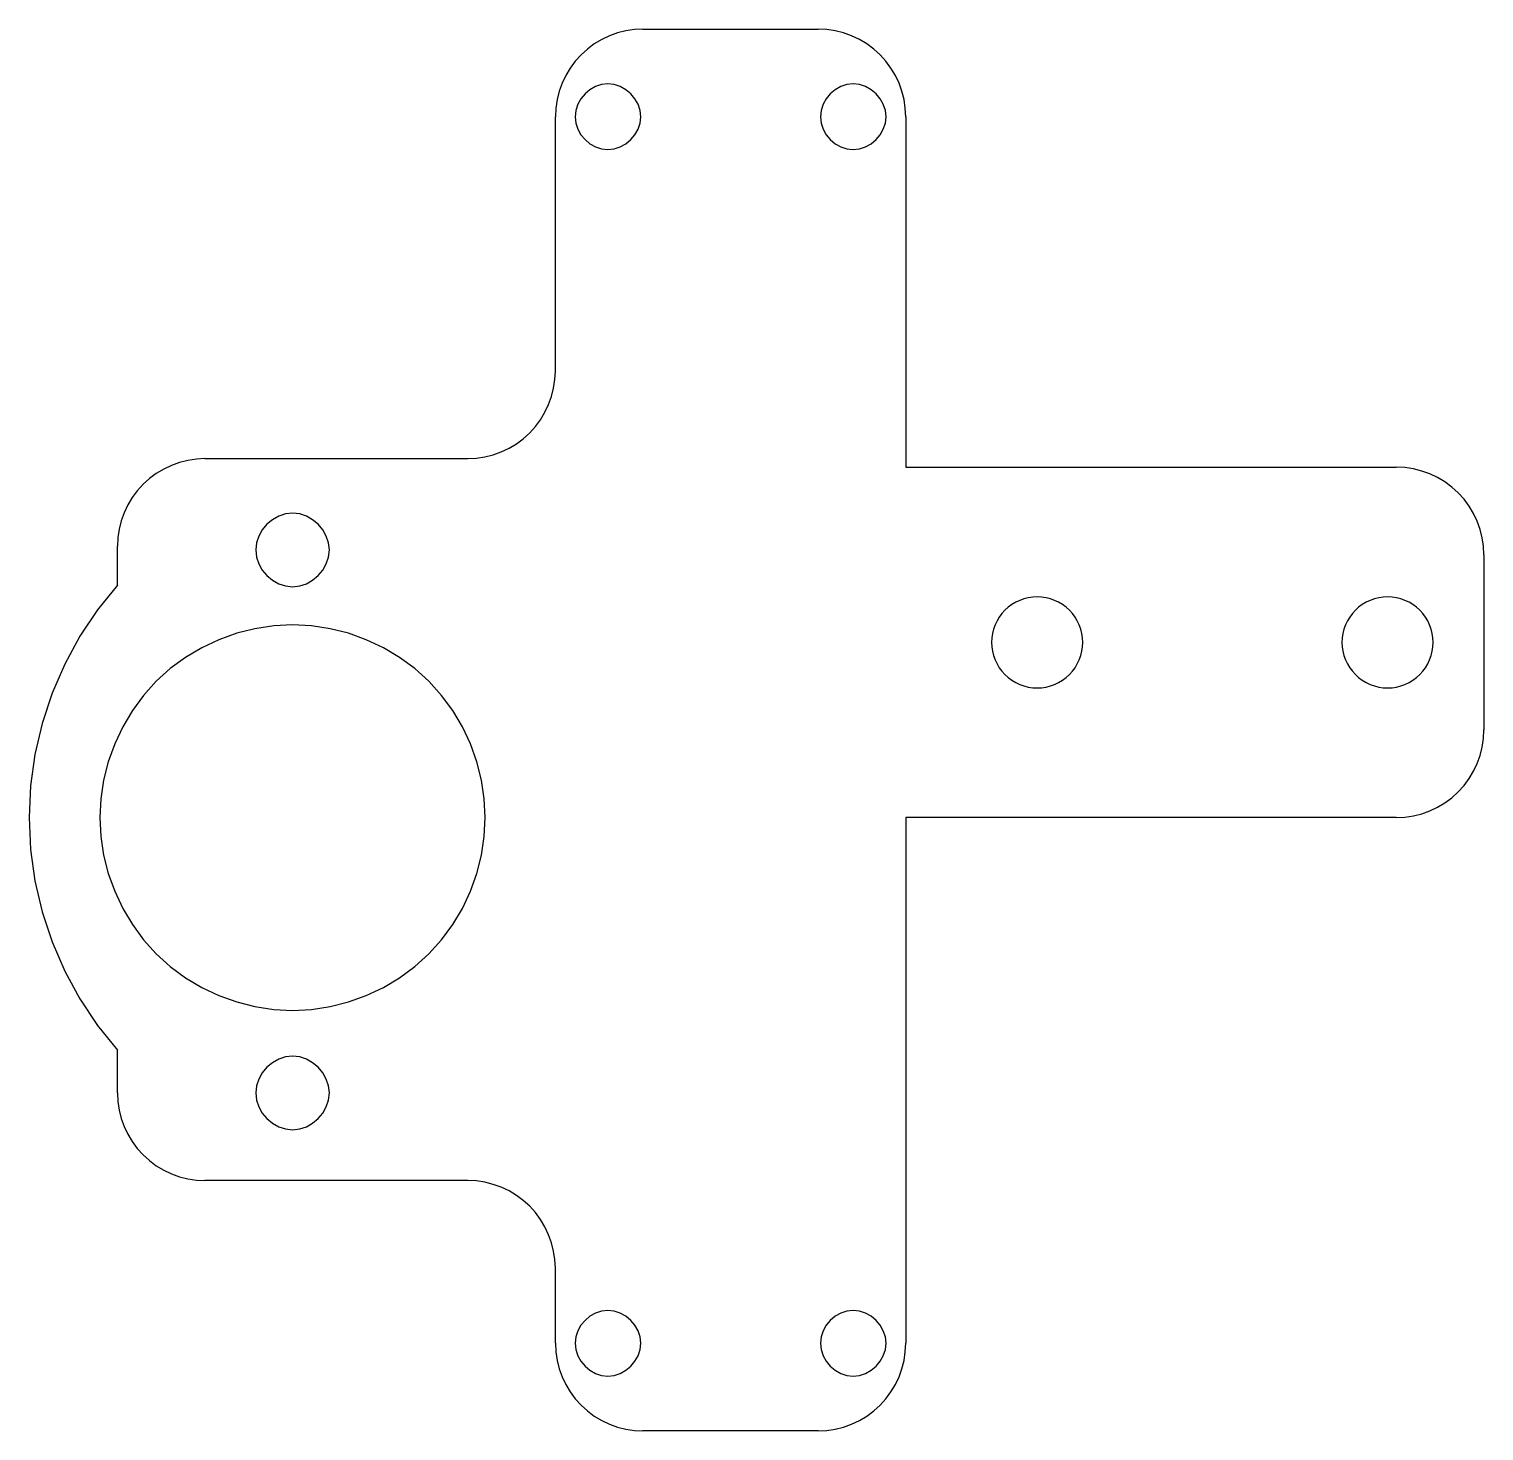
# Model space of a CAD drawing. Extents: x 81.8 to 164.8, y -145.5 to -65.5.
import ezdxf

# ---------------------------------------------------------------- set-up
doc = ezdxf.new("R2010")
doc.units = 0
doc.layers.add('VISIBLE', color=7, linetype='CONTINUOUS')

msp = doc.modelspace()

# ---------------------------------------------------------------- linework, layer by layer
at = {"layer": 'VISIBLE', "color": 7}
for points in [[(116.847569, -65.526593), (116.357789, -65.551569), (115.87307, -65.625266), (115.397715, -65.745919), (114.936027, -65.911738), (114.492312, -66.120947), (114.070872, -66.371761), (113.676009, -66.662399), (113.312033, -66.991072), (112.98336, -67.355048), (112.692722, -67.749911), (112.441908, -68.171351), (112.2327, -68.615066), (112.06688, -69.076753), (111.946227, -69.552109), (111.87253, -70.036828), (111.847554, -70.526608)], [(116.847569, -65.526593), (118.097568, -65.526593), (119.34757, -65.526593), (120.597569, -65.526593), (121.847568, -65.526593), (123.097569, -65.526593), (124.347568, -65.526593), (125.59757, -65.526593), (126.847569, -65.526593)], [(131.84757, -70.526594), (131.822622, -70.036814), (131.748925, -69.552095), (131.628272, -69.076739), (131.462453, -68.615052), (131.253244, -68.171337), (131.00243, -67.749897), (130.711792, -67.355034), (130.383119, -66.991058), (130.019143, -66.662385), (129.62428, -66.371747), (129.20284, -66.120933), (128.759125, -65.911724), (128.297438, -65.745905), (127.822082, -65.625252), (127.337363, -65.551555), (126.847583, -65.526579)], [(116.72257, -70.526594), (116.682272, -70.164158), (116.567658, -69.819449), (116.388168, -69.501899), (116.153226, -69.220938), (115.872263, -68.985996), (115.554712, -68.806503), (115.210006, -68.691893), (114.847568, -68.651594), (114.485132, -68.691893), (114.140426, -68.806503), (113.822875, -68.985996), (113.541912, -69.220938), (113.30697, -69.501899), (113.12748, -69.819449), (113.012866, -70.164158), (112.972568, -70.526594), (113.012866, -70.889029), (113.12748, -71.233738), (113.30697, -71.551289), (113.541912, -71.83225), (113.822875, -72.067191), (114.140426, -72.246685), (114.485132, -72.361295), (114.847568, -72.401594), (115.210006, -72.361295), (115.554712, -72.246685), (115.872263, -72.067191), (116.153226, -71.83225), (116.388168, -71.551289), (116.567658, -71.233738), (116.682272, -70.889029), (116.72257, -70.526594)], [(130.722568, -70.526594), (130.682436, -70.164015), (130.567932, -69.819145), (130.388493, -69.501425), (130.153554, -69.220297), (129.872554, -68.985203), (129.554932, -68.805589), (129.210125, -68.690896), (128.847568, -68.650567), (128.485011, -68.690896), (128.140203, -68.805589), (127.822582, -68.985203), (127.541582, -69.220297), (127.306643, -69.501425), (127.127203, -69.819145), (127.0127, -70.164015), (126.972568, -70.526594), (127.0127, -70.889173), (127.127203, -71.234043), (127.306643, -71.551763), (127.541582, -71.832891), (127.822582, -72.067984), (128.140203, -72.247599), (128.485011, -72.362291), (128.847568, -72.402621), (129.210125, -72.362291), (129.554932, -72.247599), (129.872554, -72.067984), (130.153554, -71.832891), (130.388493, -71.551763), (130.567932, -71.234043), (130.682436, -70.889173), (130.722568, -70.526594)], [(111.847568, -85.039592), (111.847568, -83.225468), (111.847568, -81.411343), (111.847568, -79.597219), (111.847568, -77.783092), (111.847568, -75.968967), (111.847568, -74.154843), (111.847568, -72.340718), (111.847568, -70.526594)], [(131.84757, -70.526594), (131.84757, -73.026595), (131.84757, -75.526592), (131.84757, -78.026593), (131.84757, -80.526594), (131.84757, -83.026594), (131.84757, -85.526592), (131.84757, -88.026593), (131.84757, -90.526593)], [(106.847569, -90.039594), (107.337349, -90.014617), (107.822066, -89.94092), (108.297421, -89.820267), (108.759109, -89.654445), (109.202827, -89.445236), (109.624266, -89.194423), (110.019126, -88.903787), (110.383103, -88.575111), (110.711779, -88.211135), (111.002414, -87.816275), (111.253228, -87.394836), (111.462436, -86.95112), (111.628256, -86.48943), (111.748909, -86.014075), (111.822605, -85.529358), (111.847554, -85.039578)], [(91.847568, -90.039594), (91.357789, -90.064542), (90.873072, -90.138239), (90.397717, -90.258892), (89.936029, -90.424711), (89.492314, -90.633923), (89.070874, -90.884736), (88.676012, -91.175372), (88.312035, -91.504045), (87.983362, -91.868021), (87.692727, -92.262884), (87.441913, -92.684323), (87.232702, -93.128039), (87.066882, -93.589726), (86.946229, -94.065082), (86.872532, -94.549798), (86.847584, -95.039578)], [(91.847568, -90.039594), (93.722568, -90.039594), (95.597568, -90.039594), (97.472568, -90.039594), (99.34757, -90.039594), (101.22257, -90.039594), (103.09757, -90.039594), (104.97257, -90.039594), (106.847569, -90.039594)], [(131.84757, -90.526593), (135.347569, -90.526593), (138.84757, -90.526593), (142.347569, -90.526593), (145.84757, -90.526593), (149.347569, -90.526593), (152.847568, -90.526593), (156.347569, -90.526593), (159.847568, -90.526593)], [(164.847569, -95.526592), (164.822621, -95.036812), (164.748924, -94.552095), (164.628271, -94.07674), (164.462449, -93.615053), (164.25324, -93.171335), (164.002426, -92.749895), (163.711791, -92.355035), (163.383115, -91.991059), (163.019139, -91.662383), (162.624279, -91.371747), (162.202839, -91.120934), (161.759124, -90.911725), (161.297434, -90.745905), (160.822078, -90.625253), (160.337362, -90.551556), (159.847582, -90.526608)], [(98.947568, -95.251592), (98.902433, -94.845663), (98.774069, -94.459592), (98.573037, -94.103935), (98.309901, -93.789257), (97.995226, -93.526122), (97.63957, -93.325092), (97.253496, -93.196729), (96.84757, -93.151593), (96.441641, -93.196729), (96.055567, -93.325092), (95.69991, -93.526122), (95.385235, -93.789257), (95.1221, -94.103935), (94.921067, -94.459592), (94.792704, -94.845663), (94.747568, -95.251592), (94.792704, -95.65752), (94.921067, -96.043592), (95.1221, -96.399248), (95.385235, -96.713926), (95.69991, -96.977062), (96.055567, -97.178091), (96.441641, -97.306455), (96.84757, -97.35159), (97.253496, -97.306455), (97.63957, -97.178091), (97.995226, -96.977062), (98.309901, -96.713926), (98.573037, -96.399248), (98.774069, -96.043592), (98.902433, -95.65752), (98.947568, -95.251592)], [(86.84757, -97.255093), (86.84757, -96.978154), (86.84757, -96.701218), (86.84757, -96.424282), (86.84757, -96.147342), (86.84757, -95.870406), (86.84757, -95.593467), (86.84757, -95.316531), (86.84757, -95.039592)], [(164.847569, -95.526592), (164.847569, -96.776591), (164.847569, -98.026593), (164.847569, -99.276594), (164.847569, -100.526593), (164.847569, -101.776592), (164.847569, -103.026594), (164.847569, -104.276596), (164.847569, -105.526594)], [(86.84757, -97.255093), (85.709514, -98.665939), (84.706246, -100.175204), (83.842987, -101.769122), (83.124963, -103.433922), (82.557403, -105.155836), (82.145533, -106.9211), (81.894578, -108.71594), (81.809765, -110.526593), (81.894578, -112.337246), (82.145533, -114.132086), (82.557403, -115.89735), (83.124963, -117.619264), (83.842987, -119.284064), (84.706246, -120.877982), (85.709514, -122.387247), (86.84757, -123.798093)], [(141.94757, -100.526593), (141.934588, -100.271907), (141.896265, -100.019855), (141.833524, -99.77267), (141.747299, -99.532592), (141.638508, -99.301859), (141.508085, -99.08271), (141.356955, -98.877382), (141.186044, -98.688116), (140.996777, -98.517205), (140.791449, -98.366075), (140.572301, -98.235651), (140.341567, -98.126863), (140.101489, -98.040636), (139.854305, -97.977898), (139.602252, -97.939575), (139.347567, -97.926593), (139.092881, -97.939575), (138.840828, -97.977898), (138.593644, -98.040636), (138.353566, -98.126863), (138.122832, -98.235651), (137.903684, -98.366075), (137.698356, -98.517205), (137.509089, -98.688116), (137.338178, -98.877382), (137.187048, -99.08271), (137.056625, -99.301859), (136.947834, -99.532592), (136.861609, -99.77267), (136.798868, -100.019855), (136.760545, -100.271907), (136.747563, -100.526593), (136.760545, -100.781279), (136.798868, -101.033332), (136.861609, -101.280516), (136.947834, -101.520594), (137.056625, -101.751328), (137.187048, -101.970476), (137.338178, -102.175804), (137.509089, -102.365071), (137.698356, -102.535982), (137.903684, -102.687112), (138.122832, -102.817535), (138.353566, -102.926323), (138.593644, -103.01255), (138.840828, -103.075288), (139.092881, -103.113611), (139.347567, -103.126594), (139.602252, -103.113611), (139.854305, -103.075288), (140.101489, -103.01255), (140.341567, -102.926323), (140.572301, -102.817535), (140.791449, -102.687112), (140.996777, -102.535982), (141.186044, -102.365071), (141.356955, -102.175804), (141.508085, -101.970476), (141.638508, -101.751328), (141.747299, -101.520594), (141.833524, -101.280516), (141.896265, -101.033332), (141.934588, -100.781279), (141.94757, -100.526593)], [(161.947569, -100.526593), (161.934587, -100.271907), (161.896264, -100.019855), (161.833523, -99.77267), (161.747299, -99.532592), (161.638508, -99.301859), (161.508084, -99.08271), (161.356954, -98.877382), (161.186043, -98.688116), (160.996777, -98.517205), (160.791449, -98.366075), (160.5723, -98.235651), (160.341567, -98.126863), (160.101489, -98.040636), (159.854305, -97.977898), (159.602252, -97.939575), (159.347566, -97.926593), (159.09288, -97.939575), (158.840828, -97.977898), (158.593643, -98.040636), (158.353565, -98.126863), (158.122832, -98.235651), (157.903683, -98.366075), (157.698355, -98.517205), (157.509089, -98.688116), (157.338178, -98.877382), (157.187048, -99.08271), (157.056624, -99.301859), (156.947833, -99.532592), (156.861609, -99.77267), (156.798868, -100.019855), (156.760545, -100.271907), (156.747563, -100.526593), (156.760545, -100.781279), (156.798868, -101.033332), (156.861609, -101.280516), (156.947833, -101.520594), (157.056624, -101.751328), (157.187048, -101.970476), (157.338178, -102.175804), (157.509089, -102.365071), (157.698355, -102.535982), (157.903683, -102.687112), (158.122832, -102.817535), (158.353565, -102.926323), (158.593643, -103.01255), (158.840828, -103.075288), (159.09288, -103.113611), (159.347566, -103.126594), (159.602252, -103.113611), (159.854305, -103.075288), (160.101489, -103.01255), (160.341567, -102.926323), (160.5723, -102.817535), (160.791449, -102.687112), (160.996777, -102.535982), (161.186043, -102.365071), (161.356954, -102.175804), (161.508084, -101.970476), (161.638508, -101.751328), (161.747299, -101.520594), (161.833523, -101.280516), (161.896264, -101.033332), (161.934587, -100.781279), (161.947569, -100.526593)], [(107.84757, -110.526593), (107.792653, -109.44908), (107.630519, -108.382697), (107.365086, -107.336917), (107.000277, -106.321202), (106.540018, -105.34503), (105.988228, -104.417859), (105.348828, -103.549168), (104.625744, -102.748419), (103.824995, -102.025334), (102.956304, -101.385937), (102.029133, -100.834148), (101.05296, -100.373888), (100.037245, -100.009082), (98.991465, -99.743649), (97.925083, -99.581513), (96.84757, -99.526598), (95.770057, -99.581513), (94.703674, -99.743649), (93.657894, -100.009082), (92.642179, -100.373888), (91.666006, -100.834148), (90.738836, -101.385937), (89.870145, -102.025334), (89.069395, -102.748419), (88.346311, -103.549168), (87.706911, -104.417859), (87.155122, -105.34503), (86.694862, -106.321202), (86.330053, -107.336917), (86.064621, -108.382697), (85.902487, -109.44908), (85.847569, -110.526593), (85.902487, -111.604106), (86.064621, -112.670488), (86.330053, -113.716268), (86.694862, -114.731983), (87.155122, -115.708156), (87.706911, -116.635327), (88.346311, -117.504018), (89.069395, -118.304767), (89.870145, -119.027852), (90.738836, -119.667249), (91.666006, -120.219038), (92.642179, -120.679297), (93.657894, -121.044104), (94.703674, -121.309536), (95.770057, -121.471673), (96.84757, -121.526588), (97.925083, -121.471673), (98.991465, -121.309536), (100.037245, -121.044104), (101.05296, -120.679297), (102.029133, -120.219038), (102.956304, -119.667249), (103.824995, -119.027852), (104.625744, -118.304767), (105.348828, -117.504018), (105.988228, -116.635327), (106.540018, -115.708156), (107.000277, -114.731983), (107.365086, -113.716268), (107.630519, -112.670488), (107.792653, -111.604106), (107.84757, -110.526593)], [(159.847568, -110.526593), (160.337348, -110.501616), (160.822064, -110.42792), (161.29742, -110.307267), (161.75911, -110.141447), (162.202825, -109.932239), (162.624265, -109.681425), (163.019125, -109.39079), (163.383101, -109.062114), (163.711777, -108.698137), (164.002412, -108.303277), (164.253226, -107.881838), (164.462435, -107.438119), (164.628257, -106.976432), (164.74891, -106.501077), (164.822607, -106.01636), (164.847555, -105.52658)], [(159.847568, -110.526593), (156.347569, -110.526593), (152.847568, -110.526593), (149.347569, -110.526593), (145.84757, -110.526593), (142.347569, -110.526593), (138.84757, -110.526593), (135.347569, -110.526593), (131.84757, -110.526593)], [(131.84757, -110.526593), (131.84757, -114.276592), (131.84757, -118.026592), (131.84757, -121.776592), (131.84757, -125.526591), (131.84757, -129.276594), (131.84757, -133.026593), (131.84757, -136.776593), (131.84757, -140.526592)], [(86.84757, -126.239592), (86.84757, -125.934405), (86.84757, -125.629218), (86.84757, -125.324029), (86.84757, -125.018842), (86.84757, -124.713656), (86.84757, -124.408466), (86.84757, -124.10328), (86.84757, -123.798093)], [(98.947568, -126.239592), (98.902433, -125.833663), (98.774069, -125.447592), (98.573037, -125.091935), (98.309901, -124.777257), (97.995226, -124.514122), (97.63957, -124.313092), (97.253496, -124.184729), (96.84757, -124.139593), (96.441641, -124.184729), (96.055567, -124.313092), (95.69991, -124.514122), (95.385235, -124.777257), (95.1221, -125.091935), (94.921067, -125.447592), (94.792704, -125.833663), (94.747568, -126.239592), (94.792704, -126.64552), (94.921067, -127.031592), (95.1221, -127.387248), (95.385235, -127.701926), (95.69991, -127.965062), (96.055567, -128.166091), (96.441641, -128.294455), (96.84757, -128.33959), (97.253496, -128.294455), (97.63957, -128.166091), (97.995226, -127.965062), (98.309901, -127.701926), (98.573037, -127.387248), (98.774069, -127.031592), (98.902433, -126.64552), (98.947568, -126.239592)], [(86.84757, -126.239592), (86.872518, -126.729371), (86.946215, -127.214088), (87.066868, -127.689443), (87.232688, -128.151134), (87.441896, -128.594849), (87.69271, -129.016289), (87.983345, -129.411149), (88.312021, -129.775125), (88.675997, -130.103801), (89.070857, -130.394436), (89.492297, -130.64525), (89.936015, -130.854458), (90.397703, -131.020281), (90.873058, -131.140934), (91.357775, -131.21463), (91.847554, -131.239607)], [(106.847569, -131.239593), (104.97257, -131.239593), (103.09757, -131.239593), (101.22257, -131.239593), (99.34757, -131.239593), (97.472568, -131.239593), (95.597568, -131.239593), (93.722568, -131.239593), (91.847568, -131.239593)], [(111.847568, -136.239594), (111.822619, -135.749815), (111.748923, -135.265098), (111.62827, -134.789743), (111.46245, -134.328052), (111.253242, -133.884337), (111.002428, -133.462897), (110.711793, -133.068037), (110.383117, -132.704061), (110.01914, -132.375385), (109.624281, -132.08475), (109.202841, -131.833936), (108.759123, -131.624728), (108.297435, -131.458905), (107.82208, -131.338252), (107.337363, -131.264556), (106.847584, -131.239607)], [(111.847568, -140.526592), (111.847568, -139.990717), (111.847568, -139.454842), (111.847568, -138.918967), (111.847568, -138.383092), (111.847568, -137.84722), (111.847568, -137.311344), (111.847568, -136.775469), (111.847568, -136.239594)], [(116.72257, -140.526592), (116.682272, -140.164157), (116.567658, -139.819448), (116.388168, -139.501897), (116.153226, -139.220936), (115.872263, -138.985995), (115.554712, -138.806501), (115.210006, -138.691891), (114.847568, -138.651592), (114.485132, -138.691891), (114.140426, -138.806501), (113.822875, -138.985995), (113.541912, -139.220936), (113.30697, -139.501897), (113.12748, -139.819448), (113.012866, -140.164157), (112.972568, -140.526592), (113.012866, -140.889028), (113.12748, -141.233737), (113.30697, -141.551287), (113.541912, -141.832248), (113.822875, -142.06719), (114.140426, -142.246683), (114.485132, -142.361293), (114.847568, -142.401592), (115.210006, -142.361293), (115.554712, -142.246683), (115.872263, -142.06719), (116.153226, -141.832248), (116.388168, -141.551287), (116.567658, -141.233737), (116.682272, -140.889028), (116.72257, -140.526592)], [(130.722568, -140.526592), (130.682436, -140.164013), (130.567932, -139.819143), (130.388493, -139.501423), (130.153554, -139.220296), (129.872554, -138.985202), (129.554932, -138.805587), (129.210125, -138.690895), (128.847568, -138.650565), (128.485011, -138.690895), (128.140203, -138.805587), (127.822582, -138.985202), (127.541582, -139.220296), (127.306643, -139.501423), (127.127203, -139.819143), (127.0127, -140.164013), (126.972568, -140.526592), (127.0127, -140.889172), (127.127203, -141.234041), (127.306643, -141.551762), (127.541582, -141.832889), (127.822582, -142.067983), (128.140203, -142.247597), (128.485011, -142.36229), (128.847568, -142.402619), (129.210125, -142.36229), (129.554932, -142.247597), (129.872554, -142.067983), (130.153554, -141.832889), (130.388493, -141.551762), (130.567932, -141.234041), (130.682436, -140.889172), (130.722568, -140.526592)], [(111.847568, -140.526592), (111.872545, -141.016372), (111.946241, -141.501091), (112.066894, -141.976447), (112.232714, -142.438134), (112.441922, -142.88185), (112.692736, -143.303289), (112.983374, -143.698152), (113.312047, -144.062128), (113.676024, -144.390801), (114.070886, -144.68144), (114.492326, -144.932253), (114.936041, -145.141462), (115.397729, -145.307281), (115.873084, -145.427934), (116.357804, -145.501631), (116.847583, -145.526579)], [(126.847569, -145.526593), (127.337349, -145.501645), (127.822068, -145.427948), (128.297424, -145.307296), (128.759111, -145.141476), (129.202826, -144.932267), (129.624266, -144.681454), (130.019129, -144.390816), (130.383105, -144.062142), (130.711778, -143.698166), (131.002416, -143.303303), (131.25323, -142.881864), (131.462439, -142.438148), (131.628258, -141.976461), (131.748911, -141.501106), (131.822608, -141.016386), (131.847556, -140.526606)], [(126.847569, -145.526593), (125.59757, -145.526593), (124.347568, -145.526593), (123.097569, -145.526593), (121.847568, -145.526593), (120.597569, -145.526593), (119.34757, -145.526593), (118.097568, -145.526593), (116.847569, -145.526593)]]:
    msp.add_lwpolyline(points, dxfattribs=at)

doc.saveas('drawing.dxf')
